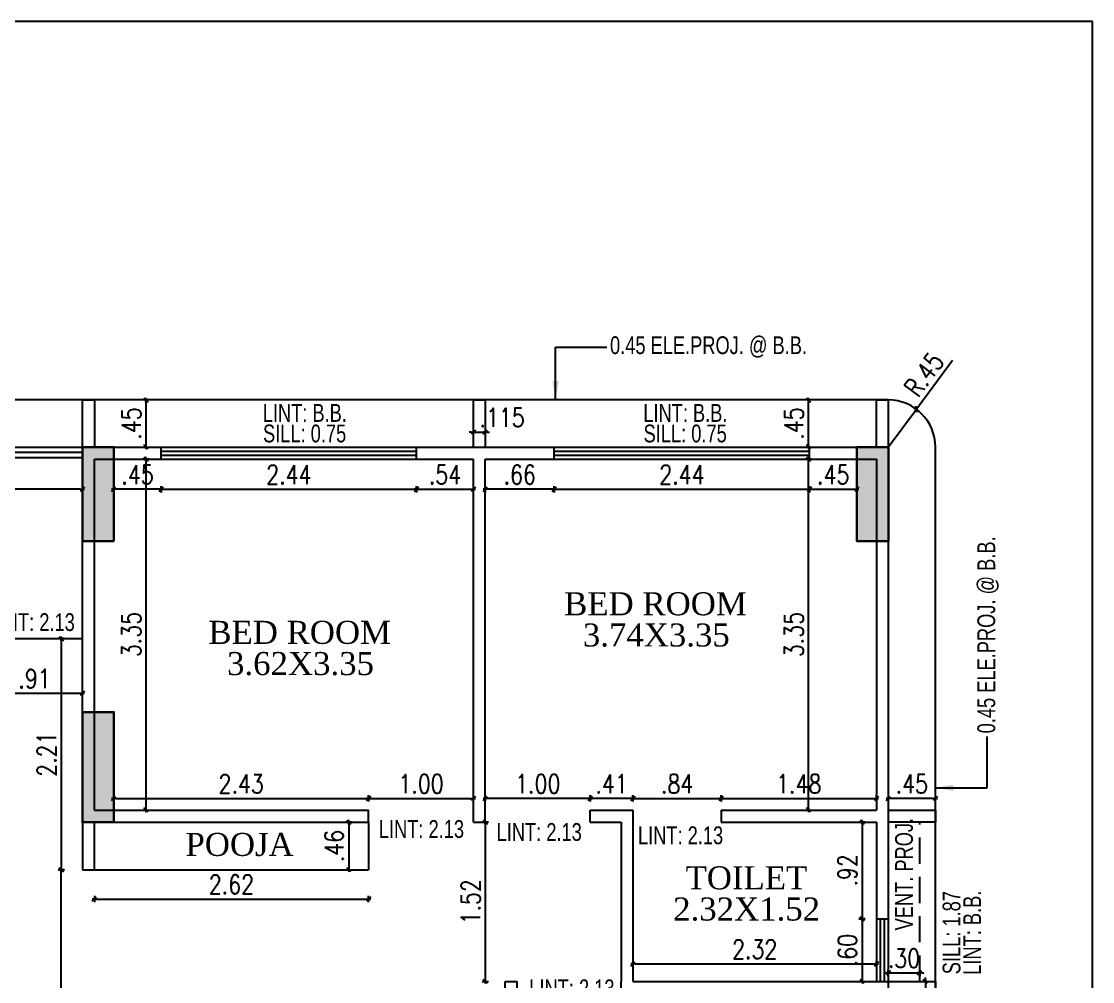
# Model space of a CAD drawing. Header units: inches. Extents: x 14235 to 14499, y 0 to 2549.
# Drawn here: x 14308.72 to 14318.95, y 2373.85 to 2383.02 of the extents above; entities that cross this region are included whole.
import ezdxf
from ezdxf.enums import TextEntityAlignment as Align

# ---------------------------------------------------------------- set-up
doc = ezdxf.new("R2010")
doc.units = ezdxf.units.IN
doc.header["$LTSCALE"] = 0.25
doc.header["$MEASUREMENT"] = 0
doc.header["$PDMODE"] = 35
doc.linetypes.add('DASHEDX2', pattern=[1.5, 1, -0.5])
for name, color, linetype in [('edge back', 34, 'Continuous'), ('edges', 1, 'Continuous'), ('proj-internal', 1, 'DASHEDX2'), ('steel', 251, 'Continuous'), ('text-large', 7, 'Continuous'), ('wall', 7, 'Continuous'), ('windows', 106, 'Continuous'), ('WORK TEX', 6, 'Continuous'), ('WORKING DIM', 7, 'Continuous')]:
    doc.layers.add(name, color=color, linetype=linetype)
doc.layers.add('P-COL', color=7, linetype='Continuous', lineweight=30)
doc.layers.add('P-COLHAT', color=8, linetype='Continuous', lineweight=25)
doc.styles.add('ARIAL', font='TIMES_0.TTF')
doc.styles.add('ARL', font='swisscl_0.ttf')
doc.styles.add('romans', font='romans.shx', dxfattribs={"width": 0.8})
doc.dimstyles.new('121', dxfattribs={"dimscale": 0.1, "dimtxt": 1.8, "dimasz": 0.2, "dimexe": 0.03125, "dimexo": 0.25, "dimgap": 0.5, "dimtad": 1, "dimzin": 4, "dimdsep": 46, "dimtxsty": 'romans', "dimblk1": 'MINITICK', "dimblk2": 'MINITICK', "dimsah": 1, "dimcen": 1, "dimse1": 1, "dimse2": 1, "dimclrd": 252, "dimclre": 256, "dimclrt": 7, "dimadec": 3, "dimazin": 0, "dimtfac": 0.8, "dimtix": 1, "dimtmove": 2, "dimatfit": 3, "dimfxl": 0, "dimtolj": 1, "dimtzin": 3, "dimarcsym": 0})
doc.dimstyles.new('DFSGSG', dxfattribs={"dimtxt": 0.17, "dimasz": 0.18, "dimexe": 0.18, "dimexo": 0.0625, "dimgap": 0.09, "dimtad": 1, "dimzin": 0, "dimdsep": 46, "dimtxsty": 'ARIAL', "dimcen": 0.09, "dimse1": 1, "dimse2": 1, "dimaunit": 1, "dimadec": 0, "dimazin": 0, "dimtfac": 1, "dimtix": 1, "dimtofl": 0, "dimtmove": 0, "dimatfit": 3, "dimfxl": 0, "dimtolj": 1, "dimtzin": 0, "dimarcsym": 0})

# ---------------------------------------------------------------- blocks, each defined once
blk = doc.blocks.new('B')
at = {"layer": 'P-COLHAT', "lineweight": 30}
for points in [[(14.139, 0), (13.839, 0), (13.839, 0.9), (14.139, 0.9)], [(21.537, 0), (21.237, 0), (21.237, 0.9), (21.537, 0.9)], [(14.139, -2.682), (13.839, -2.682), (13.839, -1.632), (14.139, -1.632)]]:
    blk.add_hatch(color=256, dxfattribs=at).paths.add_polyline_path(points)
at = {"layer": 'P-COL'}
for points in [[(14.139, 0), (13.839, 0), (13.839, 0.9), (14.139, 0.9)], [(21.537, 0), (21.237, 0), (21.237, 0.9), (21.537, 0.9)], [(14.139, -2.682), (13.839, -2.682), (13.839, -1.632), (14.139, -1.632)]]:
    blk.add_lwpolyline(points, close=True, dxfattribs=at)
blk = doc.blocks.new('MINITICK')
at = {"color": 7}
for p, q in [((1, 1), (-1, -1)), ((-1, 0), (1, 0)), ((0, -1.5), (0, 1.5))]:
    blk.add_line(p, q, dxfattribs=at)
blk = doc.blocks.new('*D89')
at = {"layer": 'Defpoints', "color": 0, "transparency": 16777216}
for p in [(14306.139, 2378.657), (14309.302, 2378.657), (14306.139, 2378.549)]:
    blk.add_point(p, dxfattribs=at)
at = {"layer": 'WORKING DIM', "color": 252, "lineweight": -2, "transparency": 16777216}
blk.add_line((14309.282, 2378.549), (14306.159, 2378.549), dxfattribs=at)
at = {"layer": 'WORKING DIM', "color": 252, "lineweight": -2, "transparency": 16777216, "xscale": 0.02, "yscale": 0.02, "zscale": 0.02, "rotation": 180}
blk.add_blockref('MINITICK', (14306.139, 2378.549), dxfattribs=at)
at = {"layer": 'WORKING DIM', "color": 252, "lineweight": -2, "transparency": 16777216, "xscale": 0.02, "yscale": 0.02, "zscale": 0.02}
blk.add_blockref('MINITICK', (14309.302, 2378.549), dxfattribs=at)
at = {"layer": 'WORKING DIM', "color": 7, "transparency": 16777216, "insert": (14307.721, 2378.689), "char_height": 0.18, "attachment_point": 5, "style": 'romans'}
blk.add_mtext('\\A1;3.16', dxfattribs=at)
blk = doc.blocks.new('*D209')
at = {"layer": 'Defpoints', "color": 0, "transparency": 16777216}
for p in [(14308.388, 2377.008), (14309.302, 2377.008), (14309.302, 2376.6)]:
    blk.add_point(p, dxfattribs=at)
at = {"layer": 'WORKING DIM', "color": 252, "lineweight": -2, "transparency": 16777216}
blk.add_line((14308.408, 2376.6), (14309.282, 2376.6), dxfattribs=at)
at = {"layer": 'WORKING DIM', "color": 252, "lineweight": -2, "transparency": 16777216, "xscale": 0.02, "yscale": 0.02, "zscale": 0.02, "rotation": 180}
blk.add_blockref('MINITICK', (14308.388, 2376.6), dxfattribs=at)
at = {"layer": 'WORKING DIM', "color": 252, "lineweight": -2, "transparency": 16777216, "xscale": 0.02, "yscale": 0.02, "zscale": 0.02}
blk.add_blockref('MINITICK', (14309.302, 2376.6), dxfattribs=at)
at = {"layer": 'WORKING DIM', "color": 7, "transparency": 16777216, "insert": (14308.845, 2376.74), "char_height": 0.18, "attachment_point": 5, "style": 'romans'}
blk.add_mtext('\\A1;.91', dxfattribs=at)
blk = doc.blocks.new('*D214')
at = {"layer": 'Defpoints', "color": 0, "transparency": 16777216}
for p in [(14309.101, 2374.913), (14309.417, 2374.913), (14309.417, 2371.665)]:
    blk.add_point(p, dxfattribs=at)
at = {"layer": 'WORKING DIM', "color": 252, "lineweight": -2, "transparency": 16777216}
blk.add_line((14309.101, 2371.685), (14309.101, 2374.893), dxfattribs=at)
at = {"layer": 'WORKING DIM', "color": 252, "lineweight": -2, "transparency": 16777216, "xscale": 0.02, "yscale": 0.02, "zscale": 0.02}
for p, rotation in [((14309.101, 2374.913), 90), ((14309.101, 2371.665), 270)]:
    blk.add_blockref('MINITICK', p, dxfattribs=dict(at, rotation=rotation))
at = {"layer": 'WORKING DIM', "color": 7, "transparency": 16777216, "insert": (14308.961, 2373.289), "char_height": 0.18, "attachment_point": 5, "rotation": 90, "style": 'romans'}
blk.add_mtext('\\A1;3.25', dxfattribs=at)
blk = doc.blocks.new('*D215')
at = {"layer": 'Defpoints', "color": 0, "transparency": 16777216}
for p in [(14309.302, 2377.122), (14309.101, 2374.913), (14309.302, 2374.913)]:
    blk.add_point(p, dxfattribs=at)
at = {"layer": 'WORKING DIM', "color": 252, "lineweight": -2, "transparency": 16777216}
blk.add_line((14309.101, 2377.102), (14309.101, 2374.933), dxfattribs=at)
at = {"layer": 'WORKING DIM', "color": 252, "lineweight": -2, "transparency": 16777216, "xscale": 0.02, "yscale": 0.02, "zscale": 0.02}
for p, rotation in [((14309.101, 2377.122), 90), ((14309.101, 2374.913), 270)]:
    blk.add_blockref('MINITICK', p, dxfattribs=dict(at, rotation=rotation))
at = {"layer": 'WORKING DIM', "color": 7, "transparency": 16777216, "insert": (14308.961, 2376.018), "char_height": 0.18, "attachment_point": 5, "rotation": 90, "style": 'romans'}
blk.add_mtext('\\A1;2.21', dxfattribs=at)
blk = doc.blocks.new('*D216')
at = {"layer": 'Defpoints', "color": 0, "transparency": 16777216}
for p in [(14309.602, 2378.838), (14310.055, 2378.838), (14309.602, 2378.549)]:
    blk.add_point(p, dxfattribs=at)
at = {"layer": 'WORKING DIM', "color": 252, "lineweight": -2, "transparency": 16777216}
blk.add_line((14310.035, 2378.549), (14309.622, 2378.549), dxfattribs=at)
at = {"layer": 'WORKING DIM', "color": 252, "lineweight": -2, "transparency": 16777216, "xscale": 0.02, "yscale": 0.02, "zscale": 0.02, "rotation": 180}
blk.add_blockref('MINITICK', (14309.602, 2378.549), dxfattribs=at)
at = {"layer": 'WORKING DIM', "color": 252, "lineweight": -2, "transparency": 16777216, "xscale": 0.02, "yscale": 0.02, "zscale": 0.02}
blk.add_blockref('MINITICK', (14310.055, 2378.549), dxfattribs=at)
at = {"layer": 'WORKING DIM', "color": 7, "transparency": 16777216, "insert": (14309.829, 2378.689), "char_height": 0.18, "attachment_point": 5, "style": 'romans'}
blk.add_mtext('\\A1;.45', dxfattribs=at)
blk = doc.blocks.new('*D217')
at = {"layer": 'Defpoints', "color": 0, "transparency": 16777216}
for p in [(14310.055, 2378.876), (14312.494, 2378.876), (14312.494, 2378.549)]:
    blk.add_point(p, dxfattribs=at)
at = {"layer": 'WORKING DIM', "color": 252, "lineweight": -2, "transparency": 16777216}
blk.add_line((14310.075, 2378.549), (14312.474, 2378.549), dxfattribs=at)
at = {"layer": 'WORKING DIM', "color": 252, "lineweight": -2, "transparency": 16777216, "xscale": 0.02, "yscale": 0.02, "zscale": 0.02, "rotation": 180}
blk.add_blockref('MINITICK', (14310.055, 2378.549), dxfattribs=at)
at = {"layer": 'WORKING DIM', "color": 252, "lineweight": -2, "transparency": 16777216, "xscale": 0.02, "yscale": 0.02, "zscale": 0.02}
blk.add_blockref('MINITICK', (14312.494, 2378.549), dxfattribs=at)
at = {"layer": 'WORKING DIM', "color": 7, "transparency": 16777216, "insert": (14311.275, 2378.689), "char_height": 0.18, "attachment_point": 5, "style": 'romans'}
blk.add_mtext('\\A1;2.44', dxfattribs=at)
blk = doc.blocks.new('*D218')
at = {"layer": 'Defpoints', "color": 0, "transparency": 16777216}
for p in [(14312.494, 2378.838), (14313.037, 2378.838), (14313.037, 2378.549)]:
    blk.add_point(p, dxfattribs=at)
at = {"layer": 'WORKING DIM', "color": 252, "lineweight": -2, "transparency": 16777216}
blk.add_line((14312.514, 2378.549), (14313.017, 2378.549), dxfattribs=at)
at = {"layer": 'WORKING DIM', "color": 252, "lineweight": -2, "transparency": 16777216, "xscale": 0.02, "yscale": 0.02, "zscale": 0.02, "rotation": 180}
blk.add_blockref('MINITICK', (14312.494, 2378.549), dxfattribs=at)
at = {"layer": 'WORKING DIM', "color": 252, "lineweight": -2, "transparency": 16777216, "xscale": 0.02, "yscale": 0.02, "zscale": 0.02}
blk.add_blockref('MINITICK', (14313.037, 2378.549), dxfattribs=at)
at = {"layer": 'WORKING DIM', "color": 7, "transparency": 16777216, "insert": (14312.766, 2378.689), "char_height": 0.18, "attachment_point": 5, "style": 'romans'}
blk.add_mtext('\\A1;.54', dxfattribs=at)
blk = doc.blocks.new('*D219')
at = {"layer": 'Defpoints', "color": 0, "transparency": 16777216}
for p in [(14309.686, 2378.838), (14309.686, 2375.484), (14309.91, 2375.484)]:
    blk.add_point(p, dxfattribs=at)
at = {"layer": 'WORKING DIM', "color": 252, "lineweight": -2, "transparency": 16777216}
blk.add_line((14309.91, 2378.818), (14309.91, 2375.504), dxfattribs=at)
at = {"layer": 'WORKING DIM', "color": 252, "lineweight": -2, "transparency": 16777216, "xscale": 0.02, "yscale": 0.02, "zscale": 0.02}
for p, rotation in [((14309.91, 2378.838), 90), ((14309.91, 2375.484), 270)]:
    blk.add_blockref('MINITICK', p, dxfattribs=dict(at, rotation=rotation))
at = {"layer": 'WORKING DIM', "color": 7, "transparency": 16777216, "insert": (14309.77, 2377.161), "char_height": 0.18, "attachment_point": 5, "rotation": 90, "style": 'romans'}
blk.add_mtext('\\A1;3.35', dxfattribs=at)
blk = doc.blocks.new('*D220')
at = {"layer": 'Defpoints', "color": 0, "transparency": 16777216}
for p in [(14312.036, 2375.595), (14309.602, 2375.484), (14312.036, 2375.484)]:
    blk.add_point(p, dxfattribs=at)
at = {"layer": 'WORKING DIM', "color": 252, "lineweight": -2, "transparency": 16777216}
blk.add_line((14309.622, 2375.595), (14312.016, 2375.595), dxfattribs=at)
at = {"layer": 'WORKING DIM', "color": 252, "lineweight": -2, "transparency": 16777216, "xscale": 0.02, "yscale": 0.02, "zscale": 0.02, "rotation": 180}
blk.add_blockref('MINITICK', (14309.602, 2375.595), dxfattribs=at)
at = {"layer": 'WORKING DIM', "color": 252, "lineweight": -2, "transparency": 16777216, "xscale": 0.02, "yscale": 0.02, "zscale": 0.02}
blk.add_blockref('MINITICK', (14312.036, 2375.595), dxfattribs=at)
at = {"layer": 'WORKING DIM', "color": 7, "transparency": 16777216, "insert": (14310.819, 2375.735), "char_height": 0.18, "attachment_point": 5, "style": 'romans'}
blk.add_mtext('\\A1;2.43', dxfattribs=at)
blk = doc.blocks.new('*D221')
at = {"layer": 'Defpoints', "color": 0, "transparency": 16777216}
for p in [(14313.037, 2375.595), (14312.036, 2375.37), (14313.037, 2375.37)]:
    blk.add_point(p, dxfattribs=at)
at = {"layer": 'WORKING DIM', "color": 252, "lineweight": -2, "transparency": 16777216}
blk.add_line((14312.056, 2375.595), (14313.017, 2375.595), dxfattribs=at)
at = {"layer": 'WORKING DIM', "color": 252, "lineweight": -2, "transparency": 16777216, "xscale": 0.02, "yscale": 0.02, "zscale": 0.02, "rotation": 180}
blk.add_blockref('MINITICK', (14312.036, 2375.595), dxfattribs=at)
at = {"layer": 'WORKING DIM', "color": 252, "lineweight": -2, "transparency": 16777216, "xscale": 0.02, "yscale": 0.02, "zscale": 0.02}
blk.add_blockref('MINITICK', (14313.037, 2375.595), dxfattribs=at)
at = {"layer": 'WORKING DIM', "color": 7, "transparency": 16777216, "insert": (14312.537, 2375.735), "char_height": 0.18, "attachment_point": 5, "style": 'romans'}
blk.add_mtext('\\A1;1.00', dxfattribs=at)
blk = doc.blocks.new('*D222')
at = {"layer": 'Defpoints', "color": 0, "transparency": 16777216}
for p in [(14312.036, 2375.37), (14311.847, 2374.913), (14312.036, 2374.913)]:
    blk.add_point(p, dxfattribs=at)
at = {"layer": 'WORKING DIM', "color": 252, "lineweight": -2, "transparency": 16777216}
blk.add_line((14311.847, 2375.35), (14311.847, 2374.933), dxfattribs=at)
at = {"layer": 'WORKING DIM', "color": 252, "lineweight": -2, "transparency": 16777216, "xscale": 0.02, "yscale": 0.02, "zscale": 0.02}
for p, rotation in [((14311.847, 2375.37), 90), ((14311.847, 2374.913), 270)]:
    blk.add_blockref('MINITICK', p, dxfattribs=dict(at, rotation=rotation))
at = {"layer": 'WORKING DIM', "color": 7, "transparency": 16777216, "insert": (14311.707, 2375.141), "char_height": 0.18, "attachment_point": 5, "rotation": 90, "style": 'romans'}
blk.add_mtext('\\A1;.46', dxfattribs=at)
blk = doc.blocks.new('*D223')
at = {"layer": 'Defpoints', "color": 0, "transparency": 16777216}
for p in [(14309.417, 2374.913), (14312.036, 2374.913), (14312.036, 2374.634)]:
    blk.add_point(p, dxfattribs=at)
at = {"layer": 'WORKING DIM', "color": 252, "lineweight": -2, "transparency": 16777216}
blk.add_line((14309.437, 2374.634), (14312.016, 2374.634), dxfattribs=at)
at = {"layer": 'WORKING DIM', "color": 252, "lineweight": -2, "transparency": 16777216, "xscale": 0.02, "yscale": 0.02, "zscale": 0.02, "rotation": 180}
blk.add_blockref('MINITICK', (14309.417, 2374.634), dxfattribs=at)
at = {"layer": 'WORKING DIM', "color": 252, "lineweight": -2, "transparency": 16777216, "xscale": 0.02, "yscale": 0.02, "zscale": 0.02}
blk.add_blockref('MINITICK', (14312.036, 2374.634), dxfattribs=at)
at = {"layer": 'WORKING DIM', "color": 7, "transparency": 16777216, "insert": (14310.726, 2374.774), "char_height": 0.18, "attachment_point": 5, "style": 'romans'}
blk.add_mtext('\\A1;2.62', dxfattribs=at)
blk = doc.blocks.new('*D224')
at = {"layer": 'Defpoints', "color": 0, "transparency": 16777216}
for p in [(14313.151, 2378.838), (14313.809, 2378.838), (14313.151, 2378.549)]:
    blk.add_point(p, dxfattribs=at)
at = {"layer": 'WORKING DIM', "color": 252, "lineweight": -2, "transparency": 16777216}
blk.add_line((14313.789, 2378.549), (14313.171, 2378.549), dxfattribs=at)
at = {"layer": 'WORKING DIM', "color": 252, "lineweight": -2, "transparency": 16777216, "xscale": 0.02, "yscale": 0.02, "zscale": 0.02, "rotation": 180}
blk.add_blockref('MINITICK', (14313.151, 2378.549), dxfattribs=at)
at = {"layer": 'WORKING DIM', "color": 252, "lineweight": -2, "transparency": 16777216, "xscale": 0.02, "yscale": 0.02, "zscale": 0.02}
blk.add_blockref('MINITICK', (14313.809, 2378.549), dxfattribs=at)
at = {"layer": 'WORKING DIM', "color": 7, "transparency": 16777216, "insert": (14313.48, 2378.689), "char_height": 0.18, "attachment_point": 5, "style": 'romans'}
blk.add_mtext('\\A1;.66', dxfattribs=at)
blk = doc.blocks.new('*D225')
at = {"layer": 'Defpoints', "color": 0, "transparency": 16777216}
for p in [(14313.809, 2378.838), (14316.248, 2378.838), (14316.248, 2378.549)]:
    blk.add_point(p, dxfattribs=at)
at = {"layer": 'WORKING DIM', "color": 252, "lineweight": -2, "transparency": 16777216}
blk.add_line((14313.829, 2378.549), (14316.228, 2378.549), dxfattribs=at)
at = {"layer": 'WORKING DIM', "color": 252, "lineweight": -2, "transparency": 16777216, "xscale": 0.02, "yscale": 0.02, "zscale": 0.02, "rotation": 180}
blk.add_blockref('MINITICK', (14313.809, 2378.549), dxfattribs=at)
at = {"layer": 'WORKING DIM', "color": 252, "lineweight": -2, "transparency": 16777216, "xscale": 0.02, "yscale": 0.02, "zscale": 0.02}
blk.add_blockref('MINITICK', (14316.248, 2378.549), dxfattribs=at)
at = {"layer": 'WORKING DIM', "color": 7, "transparency": 16777216, "insert": (14315.029, 2378.689), "char_height": 0.18, "attachment_point": 5, "style": 'romans'}
blk.add_mtext('\\A1;2.44', dxfattribs=at)
blk = doc.blocks.new('*D226')
at = {"layer": 'Defpoints', "color": 0, "transparency": 16777216}
for p in [(14316.248, 2378.838), (14316.7, 2378.838), (14316.7, 2378.549)]:
    blk.add_point(p, dxfattribs=at)
at = {"layer": 'WORKING DIM', "color": 252, "lineweight": -2, "transparency": 16777216}
blk.add_line((14316.268, 2378.549), (14316.68, 2378.549), dxfattribs=at)
at = {"layer": 'WORKING DIM', "color": 252, "lineweight": -2, "transparency": 16777216, "xscale": 0.02, "yscale": 0.02, "zscale": 0.02, "rotation": 180}
blk.add_blockref('MINITICK', (14316.248, 2378.549), dxfattribs=at)
at = {"layer": 'WORKING DIM', "color": 252, "lineweight": -2, "transparency": 16777216, "xscale": 0.02, "yscale": 0.02, "zscale": 0.02}
blk.add_blockref('MINITICK', (14316.7, 2378.549), dxfattribs=at)
at = {"layer": 'WORKING DIM', "color": 7, "transparency": 16777216, "insert": (14316.474, 2378.689), "char_height": 0.18, "attachment_point": 5, "style": 'romans'}
blk.add_mtext('\\A1;.45', dxfattribs=at)
blk = doc.blocks.new('*D227')
at = {"layer": 'Defpoints', "color": 0, "transparency": 16777216}
for p in [(14313.151, 2375.595), (14313.151, 2375.37), (14314.152, 2375.37)]:
    blk.add_point(p, dxfattribs=at)
at = {"layer": 'WORKING DIM', "color": 252, "lineweight": -2, "transparency": 16777216}
blk.add_line((14314.132, 2375.595), (14313.171, 2375.595), dxfattribs=at)
at = {"layer": 'WORKING DIM', "color": 252, "lineweight": -2, "transparency": 16777216, "xscale": 0.02, "yscale": 0.02, "zscale": 0.02, "rotation": 180}
blk.add_blockref('MINITICK', (14313.151, 2375.595), dxfattribs=at)
at = {"layer": 'WORKING DIM', "color": 252, "lineweight": -2, "transparency": 16777216, "xscale": 0.02, "yscale": 0.02, "zscale": 0.02}
blk.add_blockref('MINITICK', (14314.152, 2375.595), dxfattribs=at)
at = {"layer": 'WORKING DIM', "color": 7, "transparency": 16777216, "insert": (14313.652, 2375.735), "char_height": 0.18, "attachment_point": 5, "style": 'romans'}
blk.add_mtext('\\A1;1.00', dxfattribs=at)
blk = doc.blocks.new('*D228')
at = {"layer": 'Defpoints', "color": 0, "transparency": 16777216}
for p in [(14314.152, 2375.595), (14314.152, 2375.484), (14314.561, 2375.484)]:
    blk.add_point(p, dxfattribs=at)
at = {"layer": 'WORKING DIM', "color": 252, "lineweight": -2, "transparency": 16777216}
blk.add_line((14314.541, 2375.595), (14314.172, 2375.595), dxfattribs=at)
at = {"layer": 'WORKING DIM', "color": 252, "lineweight": -2, "transparency": 16777216, "xscale": 0.02, "yscale": 0.02, "zscale": 0.02, "rotation": 180}
blk.add_blockref('MINITICK', (14314.152, 2375.595), dxfattribs=at)
at = {"layer": 'WORKING DIM', "color": 252, "lineweight": -2, "transparency": 16777216, "xscale": 0.02, "yscale": 0.02, "zscale": 0.02}
blk.add_blockref('MINITICK', (14314.561, 2375.595), dxfattribs=at)
at = {"layer": 'WORKING DIM', "color": 7, "transparency": 16777216, "insert": (14314.357, 2375.735), "char_height": 0.18, "attachment_point": 5, "style": 'romans'}
blk.add_mtext('\\A1;.41', dxfattribs=at)
blk = doc.blocks.new('*D229')
at = {"layer": 'Defpoints', "color": 0, "transparency": 16777216}
for p in [(14315.404, 2375.595), (14314.561, 2375.484), (14315.404, 2375.484)]:
    blk.add_point(p, dxfattribs=at)
at = {"layer": 'WORKING DIM', "color": 252, "lineweight": -2, "transparency": 16777216}
blk.add_line((14314.581, 2375.595), (14315.384, 2375.595), dxfattribs=at)
at = {"layer": 'WORKING DIM', "color": 252, "lineweight": -2, "transparency": 16777216, "xscale": 0.02, "yscale": 0.02, "zscale": 0.02, "rotation": 180}
blk.add_blockref('MINITICK', (14314.561, 2375.595), dxfattribs=at)
at = {"layer": 'WORKING DIM', "color": 252, "lineweight": -2, "transparency": 16777216, "xscale": 0.02, "yscale": 0.02, "zscale": 0.02}
blk.add_blockref('MINITICK', (14315.404, 2375.595), dxfattribs=at)
at = {"layer": 'WORKING DIM', "color": 7, "transparency": 16777216, "insert": (14314.983, 2375.735), "char_height": 0.18, "attachment_point": 5, "style": 'romans'}
blk.add_mtext('\\A1;.84', dxfattribs=at)
blk = doc.blocks.new('*D230')
at = {"layer": 'Defpoints', "color": 0, "transparency": 16777216}
for p in [(14316.886, 2375.595), (14315.404, 2375.484), (14316.886, 2375.484)]:
    blk.add_point(p, dxfattribs=at)
at = {"layer": 'WORKING DIM', "color": 252, "lineweight": -2, "transparency": 16777216}
blk.add_line((14315.424, 2375.595), (14316.866, 2375.595), dxfattribs=at)
at = {"layer": 'WORKING DIM', "color": 252, "lineweight": -2, "transparency": 16777216, "xscale": 0.02, "yscale": 0.02, "zscale": 0.02, "rotation": 180}
blk.add_blockref('MINITICK', (14315.404, 2375.595), dxfattribs=at)
at = {"layer": 'WORKING DIM', "color": 252, "lineweight": -2, "transparency": 16777216, "xscale": 0.02, "yscale": 0.02, "zscale": 0.02}
blk.add_blockref('MINITICK', (14316.886, 2375.595), dxfattribs=at)
at = {"layer": 'WORKING DIM', "color": 7, "transparency": 16777216, "insert": (14316.145, 2375.735), "char_height": 0.18, "attachment_point": 5, "style": 'romans'}
blk.add_mtext('\\A1;1.48', dxfattribs=at)
blk = doc.blocks.new('*D231')
at = {"layer": 'Defpoints', "color": 0, "transparency": 16777216}
for p in [(14316.886, 2375.37), (14316.75, 2374.445), (14316.886, 2374.445)]:
    blk.add_point(p, dxfattribs=at)
at = {"layer": 'WORKING DIM', "color": 252, "lineweight": -2, "transparency": 16777216}
blk.add_line((14316.75, 2375.35), (14316.75, 2374.465), dxfattribs=at)
at = {"layer": 'WORKING DIM', "color": 252, "lineweight": -2, "transparency": 16777216, "xscale": 0.02, "yscale": 0.02, "zscale": 0.02}
for p, rotation in [((14316.75, 2375.37), 90), ((14316.75, 2374.445), 270)]:
    blk.add_blockref('MINITICK', p, dxfattribs=dict(at, rotation=rotation))
at = {"layer": 'WORKING DIM', "color": 7, "transparency": 16777216, "insert": (14316.61, 2374.908), "char_height": 0.18, "attachment_point": 5, "rotation": 90, "style": 'romans'}
blk.add_mtext('\\A1;.92', dxfattribs=at)
blk = doc.blocks.new('*D232')
at = {"layer": 'Defpoints', "color": 0, "transparency": 16777216}
for p in [(14316.886, 2374.445), (14316.75, 2373.846), (14316.886, 2373.846)]:
    blk.add_point(p, dxfattribs=at)
at = {"layer": 'WORKING DIM', "color": 252, "lineweight": -2, "transparency": 16777216}
blk.add_line((14316.75, 2374.425), (14316.75, 2373.866), dxfattribs=at)
at = {"layer": 'WORKING DIM', "color": 252, "lineweight": -2, "transparency": 16777216, "xscale": 0.02, "yscale": 0.02, "zscale": 0.02}
for p, rotation in [((14316.75, 2374.445), 90), ((14316.75, 2373.846), 270)]:
    blk.add_blockref('MINITICK', p, dxfattribs=dict(at, rotation=rotation))
at = {"layer": 'WORKING DIM', "color": 7, "transparency": 16777216, "insert": (14316.61, 2374.146), "char_height": 0.18, "attachment_point": 5, "rotation": 90, "style": 'romans'}
blk.add_mtext('\\A1;.60', dxfattribs=at)
blk = doc.blocks.new('*D233')
at = {"layer": 'Defpoints', "color": 0, "transparency": 16777216}
for p in [(14316.886, 2374.014), (14314.561, 2373.846), (14316.886, 2373.878)]:
    blk.add_point(p, dxfattribs=at)
at = {"layer": 'WORKING DIM', "color": 252, "lineweight": -2, "transparency": 16777216}
blk.add_line((14314.581, 2374.014), (14316.866, 2374.014), dxfattribs=at)
at = {"layer": 'WORKING DIM', "color": 252, "lineweight": -2, "transparency": 16777216, "xscale": 0.02, "yscale": 0.02, "zscale": 0.02, "rotation": 180}
blk.add_blockref('MINITICK', (14314.561, 2374.014), dxfattribs=at)
at = {"layer": 'WORKING DIM', "color": 252, "lineweight": -2, "transparency": 16777216, "xscale": 0.02, "yscale": 0.02, "zscale": 0.02}
blk.add_blockref('MINITICK', (14316.886, 2374.014), dxfattribs=at)
at = {"layer": 'WORKING DIM', "color": 7, "transparency": 16777216, "insert": (14315.724, 2374.154), "char_height": 0.18, "attachment_point": 5, "style": 'romans'}
blk.add_mtext('\\A1;2.32', dxfattribs=at)
blk = doc.blocks.new('*D234')
at = {"layer": 'Defpoints', "color": 0, "transparency": 16777216}
for p in [(14313.151, 2375.37), (14313.151, 2373.846), (14313.151, 2373.846)]:
    blk.add_point(p, dxfattribs=at)
at = {"layer": 'WORKING DIM', "color": 252, "lineweight": -2, "transparency": 16777216}
blk.add_line((14313.151, 2375.35), (14313.151, 2373.866), dxfattribs=at)
at = {"layer": 'WORKING DIM', "color": 252, "lineweight": -2, "transparency": 16777216, "xscale": 0.02, "yscale": 0.02, "zscale": 0.02}
for p, rotation in [((14313.151, 2375.37), 90), ((14313.151, 2373.846), 270)]:
    blk.add_blockref('MINITICK', p, dxfattribs=dict(at, rotation=rotation))
at = {"layer": 'WORKING DIM', "color": 7, "transparency": 16777216, "insert": (14313.011, 2374.608), "char_height": 0.18, "attachment_point": 5, "rotation": 90, "style": 'romans'}
blk.add_mtext('\\A1;1.52', dxfattribs=at)
blk = doc.blocks.new('*D334')
at = {"layer": 'Defpoints', "color": 0, "transparency": 16777216}
for p in [(14315.839, 2378.838), (14316.238, 2378.838), (14315.839, 2375.484)]:
    blk.add_point(p, dxfattribs=at)
at = {"layer": 'WORKING DIM', "color": 252, "lineweight": -2, "transparency": 16777216}
blk.add_line((14316.238, 2375.504), (14316.238, 2378.818), dxfattribs=at)
at = {"layer": 'WORKING DIM', "color": 252, "lineweight": -2, "transparency": 16777216, "xscale": 0.02, "yscale": 0.02, "zscale": 0.02}
for p, rotation in [((14316.238, 2378.838), 90), ((14316.238, 2375.484), 270)]:
    blk.add_blockref('MINITICK', p, dxfattribs=dict(at, rotation=rotation))
at = {"layer": 'WORKING DIM', "color": 7, "transparency": 16777216, "insert": (14316.098, 2377.161), "char_height": 0.18, "attachment_point": 5, "rotation": 90, "style": 'romans'}
blk.add_mtext('\\A1;3.35', dxfattribs=at)
blk = doc.blocks.new('*D340')
at = {"layer": 'Defpoints', "color": 0, "transparency": 16777216}
for p in [(14317, 2375.595), (14317, 2375.484), (14317.45, 2375.484)]:
    blk.add_point(p, dxfattribs=at)
at = {"layer": 'WORKING DIM', "color": 252, "lineweight": -2, "transparency": 16777216}
blk.add_line((14317.43, 2375.595), (14317.02, 2375.595), dxfattribs=at)
at = {"layer": 'WORKING DIM', "color": 252, "lineweight": -2, "transparency": 16777216, "xscale": 0.02, "yscale": 0.02, "zscale": 0.02, "rotation": 180}
blk.add_blockref('MINITICK', (14317, 2375.595), dxfattribs=at)
at = {"layer": 'WORKING DIM', "color": 252, "lineweight": -2, "transparency": 16777216, "xscale": 0.02, "yscale": 0.02, "zscale": 0.02}
blk.add_blockref('MINITICK', (14317.45, 2375.595), dxfattribs=at)
at = {"layer": 'WORKING DIM', "color": 7, "transparency": 16777216, "insert": (14317.225, 2375.735), "char_height": 0.18, "attachment_point": 5, "style": 'romans'}
blk.add_mtext('\\A1;.45', dxfattribs=at)
blk = doc.blocks.new('*D341')
at = {"layer": 'Defpoints', "color": 0, "transparency": 16777216}
for p in [(14317.269, 2379.314), (14317, 2378.952)]:
    blk.add_point(p, dxfattribs=at)
at = {"layer": 'WORKING DIM', "color": 252, "lineweight": -2, "transparency": 16777216}
for p, q in [((14317.614, 2379.778), (14317.281, 2379.33)), ((14317, 2378.952), (14317.269, 2379.314))]:
    blk.add_line(p, q, dxfattribs=at)
at = {"layer": 'WORKING DIM', "color": 252, "lineweight": -2, "transparency": 16777216, "xscale": 0.02, "yscale": 0.02, "zscale": 0.02, "rotation": 233.3834685735249}
blk.add_blockref('MINITICK', (14317.269, 2379.314), dxfattribs=at)
at = {"layer": 'WORKING DIM', "color": 7, "transparency": 16777216, "insert": (14317.341, 2379.645), "char_height": 0.18, "attachment_point": 5, "rotation": 53.3835, "style": 'romans'}
blk.add_mtext('\\A1;R.45', dxfattribs=at)
blk = doc.blocks.new('*D342')
at = {"layer": 'Defpoints', "color": 0, "transparency": 16777216}
for p in [(14315.917, 2379.402), (14316.238, 2379.402), (14315.917, 2378.952)]:
    blk.add_point(p, dxfattribs=at)
at = {"layer": 'WORKING DIM', "color": 252, "lineweight": -2, "transparency": 16777216}
blk.add_line((14316.238, 2378.972), (14316.238, 2379.382), dxfattribs=at)
at = {"layer": 'WORKING DIM', "color": 252, "lineweight": -2, "transparency": 16777216, "xscale": 0.02, "yscale": 0.02, "zscale": 0.02}
for p, rotation in [((14316.238, 2379.402), 90), ((14316.238, 2378.952), 270)]:
    blk.add_blockref('MINITICK', p, dxfattribs=dict(at, rotation=rotation))
at = {"layer": 'WORKING DIM', "color": 7, "transparency": 16777216, "insert": (14316.098, 2379.177), "char_height": 0.18, "attachment_point": 5, "rotation": 90, "style": 'romans'}
blk.add_mtext('\\A1;.45', dxfattribs=at)
blk = doc.blocks.new('*D343')
at = {"layer": 'Defpoints', "color": 0, "transparency": 16777216}
for p in [(14309.417, 2379.402), (14309.417, 2378.952), (14309.91, 2378.952)]:
    blk.add_point(p, dxfattribs=at)
at = {"layer": 'WORKING DIM', "color": 252, "lineweight": -2, "transparency": 16777216}
blk.add_line((14309.91, 2379.382), (14309.91, 2378.972), dxfattribs=at)
at = {"layer": 'WORKING DIM', "color": 252, "lineweight": -2, "transparency": 16777216, "xscale": 0.02, "yscale": 0.02, "zscale": 0.02}
for p, rotation in [((14309.91, 2379.402), 90), ((14309.91, 2378.952), 270)]:
    blk.add_blockref('MINITICK', p, dxfattribs=dict(at, rotation=rotation))
at = {"layer": 'WORKING DIM', "color": 7, "transparency": 16777216, "insert": (14309.77, 2379.177), "char_height": 0.18, "attachment_point": 5, "rotation": 90, "style": 'romans'}
blk.add_mtext('\\A1;.45', dxfattribs=at)
blk = doc.blocks.new('*D368')
at = {"layer": 'Defpoints', "color": 0, "transparency": 16777216}
for p in [(14317, 2374.053), (14317.3, 2374.134), (14317.3, 2373.929)]:
    blk.add_point(p, dxfattribs=at)
at = {"layer": 'WORKING DIM', "color": 252, "lineweight": -2, "transparency": 16777216}
for p, q in [((14316.98, 2373.929), (14316.96, 2373.929)), ((14317, 2373.929), (14317.3, 2373.929)), ((14317.32, 2373.929), (14317.34, 2373.929))]:
    blk.add_line(p, q, dxfattribs=at)
at = {"layer": 'WORKING DIM', "color": 252, "lineweight": -2, "transparency": 16777216, "xscale": 0.02, "yscale": 0.02, "zscale": 0.02}
blk.add_blockref('MINITICK', (14317, 2373.929), dxfattribs=at)
at = {"layer": 'WORKING DIM', "color": 252, "lineweight": -2, "transparency": 16777216, "xscale": 0.02, "yscale": 0.02, "zscale": 0.02, "rotation": 180}
blk.add_blockref('MINITICK', (14317.3, 2373.929), dxfattribs=at)
at = {"layer": 'WORKING DIM', "color": 7, "transparency": 16777216, "insert": (14317.15, 2374.069), "char_height": 0.18, "attachment_point": 5, "style": 'romans'}
blk.add_mtext('\\A1;.30', dxfattribs=at)
blk = doc.blocks.new('*D382')
at = {"layer": 'Defpoints', "color": 0, "transparency": 16777216}
for p in [(14317.378, 2373.846), (14317.354, 2373.731), (14317.378, 2373.731)]:
    blk.add_point(p, dxfattribs=at)
at = {"layer": 'WORKING DIM', "color": 252, "lineweight": -2, "transparency": 16777216}
for p, q in [((14317.354, 2373.866), (14317.354, 2373.886)), ((14317.354, 2373.846), (14317.354, 2373.731)), ((14317.354, 2373.711), (14317.354, 2373.691))]:
    blk.add_line(p, q, dxfattribs=at)
at = {"layer": 'WORKING DIM', "color": 252, "lineweight": -2, "transparency": 16777216, "xscale": 0.02, "yscale": 0.02, "zscale": 0.02}
for p, rotation in [((14317.354, 2373.846), 270), ((14317.354, 2373.731), 90)]:
    blk.add_blockref('MINITICK', p, dxfattribs=dict(at, rotation=rotation))
at = {"layer": 'WORKING DIM', "color": 7, "transparency": 16777216, "insert": (14317.214, 2373.506), "char_height": 0.18, "attachment_point": 5, "rotation": 90, "style": 'romans'}
blk.add_mtext('\\A1;.115', dxfattribs=at)
blk = doc.blocks.new('*D386')
at = {"layer": 'Defpoints', "color": 0, "transparency": 16777216}
for p in [(14313.037, 2379.071), (14313.151, 2379.095), (14313.151, 2379.071)]:
    blk.add_point(p, dxfattribs=at)
at = {"layer": 'WORKING DIM', "color": 252, "lineweight": -2, "transparency": 16777216}
for p, q in [((14313.017, 2379.095), (14312.997, 2379.095)), ((14313.037, 2379.095), (14313.151, 2379.095)), ((14313.171, 2379.095), (14313.191, 2379.095))]:
    blk.add_line(p, q, dxfattribs=at)
at = {"layer": 'WORKING DIM', "color": 252, "lineweight": -2, "transparency": 16777216, "xscale": 0.02, "yscale": 0.02, "zscale": 0.02}
blk.add_blockref('MINITICK', (14313.037, 2379.095), dxfattribs=at)
at = {"layer": 'WORKING DIM', "color": 252, "lineweight": -2, "transparency": 16777216, "xscale": 0.02, "yscale": 0.02, "zscale": 0.02, "rotation": 180}
blk.add_blockref('MINITICK', (14313.151, 2379.095), dxfattribs=at)
at = {"layer": 'WORKING DIM', "color": 7, "transparency": 16777216, "insert": (14313.311, 2379.235), "char_height": 0.18, "attachment_point": 5, "style": 'romans'}
blk.add_mtext('\\A1;.115', dxfattribs=at)

msp = doc.modelspace()

# ---------------------------------------------------------------- linework, layer by layer
at = {"layer": 'edge back'}
for p in [(14312.036, 2375.37), (14309.417, 2374.913)]:
    msp.add_line(p, (14312.036, 2374.913), dxfattribs=at)
at = {"layer": 'edges', "ltscale": 0.4}
for p, q in [((14317, 2379.402), (14295.164, 2379.402)), ((14317.45, 2369.303), (14317.45, 2378.952))]:
    msp.add_line(p, q, dxfattribs=at)
for points in [[(14309.302, 2378.952), (14309.302, 2379.402), (14309.417, 2379.402), (14309.417, 2378.952)], [(14313.037, 2378.952), (14313.037, 2379.402), (14313.151, 2379.402), (14313.151, 2378.952)], [(14316.886, 2378.952), (14316.886, 2379.402), (14317, 2379.402), (14317, 2378.952)], [(14317, 2375.484), (14317.45, 2375.484), (14317.45, 2375.37), (14317, 2375.37)], [(14317, 2373.846), (14317.45, 2373.846), (14317.45, 2373.731), (14317, 2373.731)]]:
    msp.add_lwpolyline(points, dxfattribs=at)
msp.add_arc((14317, 2378.952), 0.45, 0, 90, dxfattribs=at)
at = {"layer": 'proj-internal'}
msp.add_line((14317.3, 2373.846), (14317.3, 2375.37), dxfattribs=at)
at = {"layer": 'steel'}
for p, q in [((14306.139, 2378.952), (14309.302, 2378.952)), ((14306.139, 2378.902), (14309.302, 2378.902)), ((14306.139, 2378.851), (14309.302, 2378.851))]:
    msp.add_line(p, q, dxfattribs=at)
at = {"layer": 'wall'}
for p, q in [((14309.302, 2375.37), (14309.302, 2378.952)), ((14309.302, 2378.952), (14310.055, 2378.952)), ((14310.055, 2378.838), (14310.055, 2378.952)), ((14312.494, 2378.838), (14312.494, 2378.952)), ((14312.494, 2378.952), (14313.809, 2378.952)), ((14313.809, 2378.838), (14313.809, 2378.952)), ((14316.248, 2378.838), (14316.248, 2378.952)), ((14316.248, 2378.952), (14317, 2378.952)), ((14317, 2378.952), (14317, 2374.445)), ((14309.417, 2375.484), (14309.417, 2378.838)), ((14309.417, 2378.838), (14310.055, 2378.838)), ((14312.494, 2378.838), (14313.037, 2378.838)), ((14313.037, 2375.37), (14313.037, 2378.838)), ((14313.151, 2375.37), (14313.151, 2378.838)), ((14313.151, 2378.838), (14313.809, 2378.838)), ((14316.248, 2378.838), (14316.886, 2378.838)), ((14316.886, 2378.838), (14316.886, 2375.484)), ((14308.388, 2377.122), (14309.302, 2377.122)), ((14309.417, 2375.484), (14312.036, 2375.484)), ((14312.036, 2375.37), (14312.036, 2375.484)), ((14314.152, 2375.37), (14314.152, 2375.484)), ((14314.152, 2375.484), (14314.561, 2375.484)), ((14314.561, 2375.484), (14314.561, 2373.846)), ((14315.404, 2375.484), (14316.886, 2375.484)), ((14315.404, 2375.484), (14315.404, 2375.37)), ((14309.302, 2375.37), (14309.302, 2374.913)), ((14309.302, 2375.37), (14312.036, 2375.37)), ((14309.417, 2374.913), (14309.417, 2375.37)), ((14313.037, 2375.37), (14313.151, 2375.37)), ((14314.152, 2375.37), (14314.447, 2375.37)), ((14314.447, 2375.37), (14314.447, 2373.846)), ((14315.404, 2375.37), (14316.886, 2375.37)), ((14316.886, 2375.37), (14316.886, 2374.445)), ((14309.302, 2374.913), (14309.417, 2374.913)), ((14316.886, 2374.445), (14317, 2374.445)), ((14313.342, 2372.741), (14313.342, 2373.846)), ((14313.342, 2373.846), (14313.456, 2373.846)), ((14313.456, 2370.606), (14313.456, 2373.846)), ((14314.447, 2373.731), (14314.447, 2373.846)), ((14314.447, 2373.846), (14314.447, 2373.846)), ((14314.561, 2373.846), (14317, 2373.846)), ((14317, 2373.846), (14317, 2373.398))]:
    msp.add_line(p, q, dxfattribs=at)
msp.add_lwpolyline([(14318.951, 2383.018), (14292.828, 2383.018), (14292.828, 2346.076), (14318.951, 2346.076)], close=True, dxfattribs=at)
at = {"layer": 'windows'}
for p, q in [((14310.055, 2378.952), (14312.494, 2378.952)), ((14310.055, 2378.914), (14312.494, 2378.914)), ((14310.055, 2378.876), (14312.494, 2378.876)), ((14313.809, 2378.952), (14316.248, 2378.952)), ((14313.809, 2378.914), (14316.248, 2378.914)), ((14313.809, 2378.876), (14316.248, 2378.876)), ((14310.055, 2378.838), (14312.494, 2378.838)), ((14313.809, 2378.838), (14316.248, 2378.838)), ((14316.886, 2374.445), (14316.886, 2373.846)), ((14316.924, 2374.445), (14316.924, 2373.846)), ((14316.962, 2374.445), (14316.962, 2373.846)), ((14317, 2374.445), (14317, 2373.846))]:
    msp.add_line(p, q, dxfattribs=at)

# ---------------------------------------------------------------- block references
at = {"layer": 'P-COL'}
msp.add_blockref('B', (14295.464, 2378.052), dxfattribs=at)

# ---------------------------------------------------------------- texts
at = {"layer": 'text-large', "style": 'ARIAL'}
for s, p in [('BED ROOM', (14314.776, 2377.455)), ('BED ROOM', (14311.378, 2377.182)), ('3.74X3.35', (14314.784, 2377.157)), ('3.62X3.35', (14311.386, 2376.884)), ('POOJA', (14310.804, 2375.156)), ('TOILET', (14315.645, 2374.837)), ('2.32X1.52', (14315.647, 2374.539))]:
    msp.add_text(s, height=0.22, dxfattribs=at).set_placement(p, align=Align.MIDDLE_CENTER)
at = {"layer": 'WORK TEX', "style": 'ARL'}
for s, p in [('0.45 ELE.PROJ. @ B.B.', (14315.283, 2379.925)), ('LINT: B.B.', (14311.427, 2379.278)), ('LINT: B.B.', (14315.062, 2379.278)), ('SILL: 0.75', (14311.425, 2379.082)), ('SILL: 0.75', (14315.06, 2379.082)), ('LINT: 2.13', (14308.823, 2377.28)), ('LINT: 2.13', (14312.541, 2375.303)), ('LINT: 2.13', (14313.666, 2375.275)), ('LINT: 2.13', (14315.016, 2375.243)), ('LINT: 2.13', (14313.978, 2373.781))]:
    msp.add_text(s, height=0.17, dxfattribs=at).set_placement(p, align=Align.MIDDLE_CENTER)
for s, p in [('0.45 ELE.PROJ. @ B.B.', (14317.936, 2377.158)), ('SILL: 1.87', (14317.604, 2374.313)), ('LINT: B.B.', (14317.801, 2374.313))]:
    msp.add_text(s, height=0.17, rotation=90, dxfattribs=at).set_placement(p, align=Align.MIDDLE_CENTER)
at = {"layer": 'WORK TEX', "color": 3, "style": 'ARL'}
msp.add_text('VENT. PROJ.', height=0.17, rotation=90, dxfattribs=at).set_placement((14317.15, 2374.872), align=Align.MIDDLE_CENTER)

# ---------------------------------------------------------------- dimensions: what is measured, and where the dimension line sits
at = {"layer": 'WORKING DIM'}
dim = msp.add_radius_dim(center=(14317, 2378.952), mpoint=(14317.269, 2379.314), dimstyle='121', override={"dimfxl": 0.18, "dimfxlon": 1}, dxfattribs=at)
dim.commit()
dim.dimension.update_dxf_attribs({"geometry": '*D341', "text_midpoint": (14317.341, 2379.645)})
for base, p1, p2, angle, picture, middle in [((14309.91, 2378.952), (14309.417, 2379.402), (14309.417, 2378.952), 90, '*D343', (14309.77, 2379.177)), ((14316.238, 2379.402), (14315.917, 2378.952), (14315.917, 2379.402), 90, '*D342', (14316.098, 2379.177)), ((14309.91, 2375.484), (14309.686, 2378.838), (14309.686, 2375.484), 90, '*D219', (14309.77, 2377.161)), ((14316.238, 2378.838), (14315.839, 2375.484), (14315.839, 2378.838), 90, '*D334', (14316.098, 2377.161)), ((14306.139, 2378.549), (14309.302, 2378.657), (14306.139, 2378.657), 180, '*D89', (14307.721, 2378.689)), ((14309.101, 2374.913), (14309.302, 2377.122), (14309.302, 2374.913), 90, '*D215', (14308.961, 2376.018)), ((14309.302, 2376.6), (14308.388, 2377.008), (14309.302, 2377.008), 180, '*D209', (14308.845, 2376.74)), ((14311.847, 2374.913), (14312.036, 2375.37), (14312.036, 2374.913), 90, '*D222', (14311.707, 2375.141)), ((14313.151, 2373.846), (14313.151, 2375.37), (14313.151, 2373.846), 90, '*D234', (14313.011, 2374.608)), ((14316.75, 2374.4455), (14316.8861, 2375.3701), (14316.8861, 2374.4455), 90, '*D231', (14316.61, 2374.9078)), ((14309.101, 2374.913), (14309.417, 2371.665), (14309.417, 2374.913), 90, '*D214', (14308.961, 2373.289)), ((14316.75, 2373.846), (14316.886, 2374.445), (14316.886, 2373.846), 90, '*D232', (14316.61, 2374.146)), ((14317.3, 2373.929), (14317, 2374.053), (14317.3, 2374.134), 180, '*D368', (14317.15, 2374.069))]:
    dim = msp.add_linear_dim(base=base, p1=p1, p2=p2, angle=angle, dimstyle='121', override={"dimfxl": 0.18, "dimfxlon": 1}, dxfattribs=at)
    dim.commit()
    dim.dimension.update_dxf_attribs({"geometry": picture, "text_midpoint": middle})
dim = msp.add_linear_dim(base=(14313.151, 2379.095), p1=(14313.037, 2379.071), p2=(14313.151, 2379.071), text='.115', dimstyle='121', override={"dimfxl": 0.18, "dimfxlon": 1}, dxfattribs=at)
dim.commit()
dim.dimension.update_dxf_attribs({"geometry": '*D386', "text_midpoint": (14313.311, 2379.235), "dimtype": 160})
for base, p1, p2, picture, middle in [((14312.494, 2378.549), (14310.055, 2378.876), (14312.494, 2378.876), '*D217', (14311.275, 2378.689)), ((14309.602, 2378.549), (14310.055, 2378.838), (14309.602, 2378.838), '*D216', (14309.829, 2378.689)), ((14313.037, 2378.549), (14312.494, 2378.838), (14313.037, 2378.838), '*D218', (14312.766, 2378.689)), ((14313.151, 2378.549), (14313.809, 2378.838), (14313.151, 2378.838), '*D224', (14313.48, 2378.689)), ((14316.248, 2378.549), (14313.809, 2378.838), (14316.248, 2378.838), '*D225', (14315.029, 2378.689)), ((14316.7, 2378.549), (14316.248, 2378.838), (14316.7, 2378.838), '*D226', (14316.474, 2378.689)), ((14312.036, 2375.595), (14309.602, 2375.484), (14312.036, 2375.484), '*D220', (14310.819, 2375.735)), ((14313.037, 2375.595), (14312.036, 2375.37), (14313.037, 2375.37), '*D221', (14312.537, 2375.735)), ((14313.151, 2375.595), (14314.152, 2375.37), (14313.151, 2375.37), '*D227', (14313.652, 2375.735)), ((14314.152, 2375.595), (14314.561, 2375.484), (14314.152, 2375.484), '*D228', (14314.357, 2375.735)), ((14315.404, 2375.595), (14314.561, 2375.484), (14315.404, 2375.484), '*D229', (14314.983, 2375.735)), ((14316.886, 2375.595), (14315.404, 2375.484), (14316.886, 2375.484), '*D230', (14316.145, 2375.735)), ((14317, 2375.595), (14317.45, 2375.484), (14317, 2375.484), '*D340', (14317.225, 2375.735)), ((14312.036, 2374.634), (14309.417, 2374.913), (14312.036, 2374.913), '*D223', (14310.726, 2374.774)), ((14316.8861, 2374.0136), (14314.5614, 2373.8457), (14316.8861, 2373.8779), '*D233', (14315.7238, 2374.1536))]:
    dim = msp.add_linear_dim(base=base, p1=p1, p2=p2, dimstyle='121', override={"dimfxl": 0.18, "dimfxlon": 1}, dxfattribs=at)
    dim.commit()
    dim.dimension.update_dxf_attribs({"geometry": picture, "text_midpoint": middle})
dim = msp.add_linear_dim(base=(14317.354, 2373.731), p1=(14317.378, 2373.846), p2=(14317.378, 2373.731), angle=270, text='.115', dimstyle='121', override={"dimfxl": 0.18, "dimfxlon": 1}, dxfattribs=at)
dim.commit()
dim.dimension.update_dxf_attribs({"geometry": '*D382', "text_midpoint": (14317.214, 2373.506), "dimtype": 160})

# ---------------------------------------------------------------- leaders
at = {"layer": 'wall'}
for points in [[(14313.822, 2379.403), (14313.822, 2379.905), (14314.312, 2379.905)], [(14317.442, 2375.697), (14317.944, 2375.697), (14317.944, 2376.188)]]:
    msp.add_leader(points, dimstyle='DFSGSG', override={"dimgap": 0.09, "dimtad": 0, "dimarcsym": 1}, dxfattribs=at)

doc.saveas('drawing.dxf')
